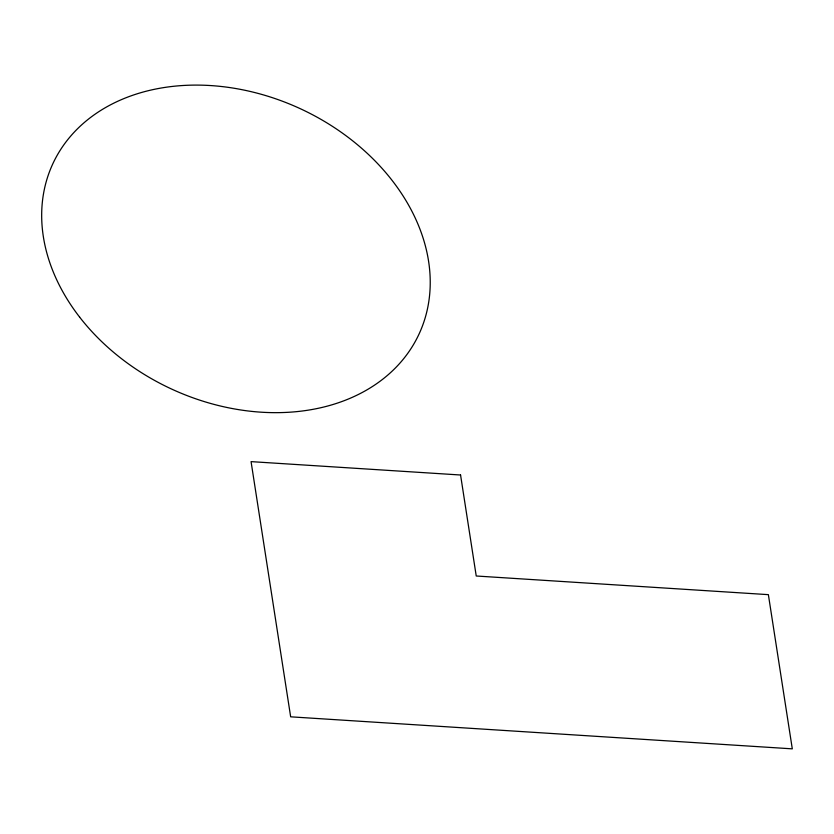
<?xml version="1.0" encoding="UTF-8"?>
<svg xmlns="http://www.w3.org/2000/svg" width="834" height="834" viewBox="0 0 834 834"><rect width="100%" height="100%" fill="white"/><g stroke="black" fill="none" stroke-linecap="round" stroke-linejoin="round"><path stroke-width="1.25" d="M460.566 475.005L251.065 461.629L290.659 716.823L792.3 748.849L768.375 594.652L476.235 576.002L460.566 475.005M79.605 317.087A201.932 154.238 25 0 0 413.998 343.723A201.932 154.238 25 0 0 214.244 85.819A201.932 154.238 25 0 0 79.605 317.087"/></g></svg>
